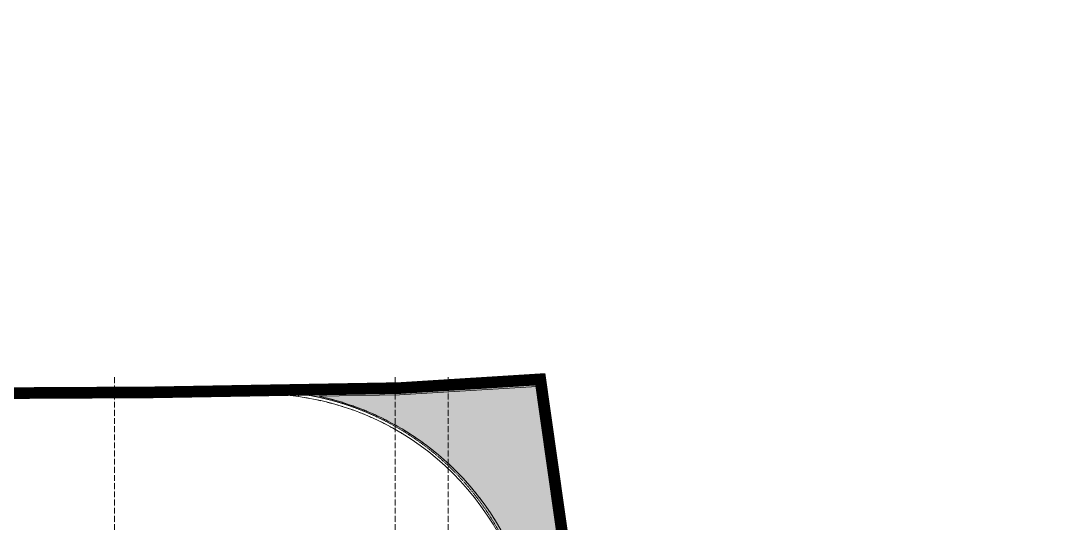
# Model space of a CAD drawing. Header units: millimetres. Extents: x -55734 to 116976, y -16290 to 119094.
# Drawn here: x 29979 to 56672, y 43488 to 56437 of the extents above; entities that cross this region are included whole.
import ezdxf
from ezdxf.xclip import XClip

# ---------------------------------------------------------------- set-up
doc = ezdxf.new("R2010")
doc.units = ezdxf.units.MM
doc.header["$XCLIPFRAME"] = 0
for name, pattern in [('20180221 BF$0$2-2', [10, 5, -5]), ('20180221 BF$0$HIDDEN', [0.375, 0.25, -0.125]), ('gf$0$Dash', [6, 3, -3]), ('Grid Line', [4.2, 3, -0.6, 0, -0.6]), ('PHANTOM', [63.50000000000001, 31.75, -6.35, 6.35, -6.35, 6.35, -6.35])]:
    doc.linetypes.add(name, pattern=pattern)
for name, color, linetype, lineweight in [('20180221 BF$0$QHH ÐỀ XUẤT ÐIỀU CHỈNH', 5, '20180221 BF$0$HIDDEN', 30), ('@ color hatch', 7, 'Continuous', 13), ('A-FLOR-PATT', 8, 'Continuous', 9), ('NET THAY 2', 55, 'Continuous', 5), ('NET-THAY', 2, 'Continuous', 9), ('TRUC', 225, 'Continuous', 5)]:
    doc.layers.add(name, color=color, linetype=linetype, lineweight=lineweight)
doc.layers.add('RD-AB', color=4, linetype='PHANTOM')

# ---------------------------------------------------------------- blocks, each defined once
blk = doc.blocks.new('A$C1F0A2BF7')
at = {"layer": '@ color hatch', "ltscale": 0.5}
h = blk.add_hatch(dxfattribs=at)
h.set_pattern_fill('CROSS', color=139, scale=300)
h.set_pattern_definition([(0, (1388953.3826304, 334881.7057872172), (75, 75), [37.5, -112.5]), (90, (1388972.1326304, 334862.9557872172), (-74.99999999999999, 75), [37.5, -112.5])])
edge = h.paths.add_edge_path()
edge.add_arc((99106.13905797768, 80624.15705892374), 46.87546880460491, 183.5624257014222, 278.07708567209573, ccw=False)
edge.add_line((99059.3541670382, 80621.24440456385), (95520.76651774891, 80400.94501864052))
edge.add_arc((95473.98162680943, 80398.03236428072), 46.8754688044698, -93.69928789162901, 3.562425701315817, ccw=False)
edge.add_arc((95473.98162680943, 80398.0323642806), 46.87546880442402, 180.9895551796761, 266.30071210836184, ccw=False)
edge.add_line((95427.11314900973, 80397.22281849326), (90430.55268638404, 80310.91866132949))
edge.add_line((90430.55268638404, 80310.91866132949), (91862.40092292157, 80320.8873603514))
edge.add_arc((91911.13458076012, 73321.05700307895), 6999.999999999938, 8.07708567204719, 90.39889363869833, ccw=False)
edge.add_line((98841.69408541484, 74304.59396346073), (99228.40676323706, 71579.59700573442))
edge.add_arc((102693.6865155684, 72071.36548592595), 3500.000000003901, 188.0770856720485, 235.8469762005622)
edge.add_line((100728.7687550409, 69174.97148745277), (100730.8564793988, 69175.4762042122))
edge.add_line((100730.8564793988, 69175.4762042122), (99112.7253088498, 80577.74659808676))
at = {"layer": '20180221 BF$0$QHH ÐỀ XUẤT ÐIỀU CHỈNH', "linetype": '20180221 BF$0$2-2'}
blk.add_arc((152707.1731977988, 137197.6142747912, -1.418363552946434e-06), 59999.99999999986, 215.6444199998218, 265.9921388475466, dxfattribs=at)
at = {"layer": 'NET-THAY', "linetype": 'gf$0$Dash', "elevation": -6.756586813520533e-05}
blk.add_lwpolyline([(80838.43408920543, 80244.13718193828), (91862.40092273787, 80320.88736019499, -0.3754859594212102), (98841.69408523125, 74304.59396330416), (99228.40676305894, 71579.5970055389, 0.4486096833341657), (103583.1953116634, 68686.28437871006), (112728.9754099665, 71089.55082607243)], format="xyb", dxfattribs=at)
at = {"layer": 'RD-AB', "ltscale": 30, "const_width": 300, "elevation": -2.891235942494149e-06}
blk.add_lwpolyline([(117344.6045972787, 73191.79761321568), (100730.8474912462, 69175.34706192328), (99106.13006982554, 80624.02791663486), (95473.9726386567, 80397.90322199179), (89113.63219522996, 80288.04288399516), (80091.73686771153, 80240.03468964648), (75994.12870662392, 80254.44199923135), (71938.37283834454, 80296.20600260355), (67975.95661123702, 80231.72637502235), (63772.75004163105, 80162.77319575273), (62689.83872089873, 80152.62138082056), (59192.27086656925, 80148.27507105035), (53278.75598948938, 80129.77594810544), (50695.74403449346, 80166.50817059341), (49385.24753326323, 80201.13342511316), (45942.69421795069, 79962.74994891374), (45276.71385520662, 80356.5394308784), (45163.15753957926, 80925.05061196059), (45246.98929209792, 84236.54155098082), (45176.22984490305, 103598.6866794835)], dxfattribs=at)

msp = doc.modelspace()

# ---------------------------------------------------------------- hatches: boundary and pattern name
at = {"layer": 'A-FLOR-PATT', "lineweight": 5}
h = msp.add_hatch(dxfattribs=at)
h.set_pattern_fill('FP_21', color=256, style=0, pattern_type=2)
h.set_pattern_definition([(15.296, (-2109427.758, 1820751.415), (62.93125975180502, 110.3123481938937), [23.812, -155.793]), (330.296, (-2109427.758, 1820751.415), (62.93095226136543, 110.3118091932035), [23.813, -103.188]), (60.29600000000001, (-2109427.758, 1820751.415), (-110.3118091932035, 62.93095226136541), [23.813, -103.188])])
h.paths.add_polyline_path([(44865.11186006296, 35890.90755903188), (44865.0927416692, 35891.05885329505), (43286.30940035585, 47016.06211406341), (39740.17511930744, 46795.47159142339), (37671.07805913174, 46759.73253366396), (37999.09280519986, 46680.20048769509), (38279.01672762108, 46599.81282669552), (38555.2932041122, 46508.06221856482), (38827.44275936249, 46405.12659528376), (39094.99308029591, 46291.20686376353), (39357.47983576543, 46166.52711834216), (39618.17145890606, 46029.16833863643), (39875.8724703038, 45879.23727579227), (40127.05176750386, 45718.6194201877), (40371.26644016284, 45547.59799305357), (40608.08585882252, 45366.47456048161), (40837.09243424985, 45175.56850166735), (41057.88235378099, 44975.21644574014), (41270.06629337474, 44765.77167817717), (41473.27010411517, 44547.60351784799), (41667.16023864225, 44321.06514068328), (41851.32054955789, 44086.65052682965), (42054.73436938767, 43800.24451149595), (42117.05151779165, 43706.66472801395), (42266.17063372785, 43468.90387734419), (42404.72263441795, 43227.44504880706), (42532.46706412581, 42983.35709750605), (42649.18222355616, 42737.9691068742), (42758.82259727543, 42482.10573063734), (42861.49460594365, 42212.80777226219), (42953.55462533584, 41938.18340335369), (43034.72154030864, 41658.47926267387), (43104.37058488608, 41375.58209819945), (43162.36947814225, 41089.98287538479), (43208.89851397959, 40802.17724908178), (43596.03539158597, 38077.18029135583), (43633.00112041127, 37871.60678981012), (43674.3498274145, 37696.90363706522), (43724.27503985594, 37526.29608266383), (43789.02389636845, 37343.82927531542), (43864.08574571044, 37165.24273186929), (43929.05326197969, 37031.34375378631), (43971.24997549145, 36950.49648409582), (44017.76839010878, 36867.80347924306), (44072.1945759608, 36776.52833945488), (44115.23470191412, 36709.35512342951), (44197.88043522727, 36587.61165430841), (44315.12946999641, 36433.40434354293), (44440.88977043552, 36286.19495401741), (44586.21923343669, 36135.70616736398), (44722.3990421108, 36009.47659705559), (44865.10305488895, 35890.92219641099)], flags=0)

# ---------------------------------------------------------------- linework, layer by layer
at = {"layer": 'NET-THAY'}
for p, q in [((39740.17511930729, 46895.48650764241), (43372.33255188543, 47121.6112024273)), ((43286.30940035571, 47016.06211406348), (39744.14742859266, 46795.54020398342)), ((44865.11462546556, 35890.90464764767), (43286.30940035571, 47016.06211406348)), ((43372.33255188543, 47121.6112024273), (44997.33017826471, 35670.95586603925)), ((33379.83467749116, 46785.62616977278), (24357.93931184326, 46737.61797522139)), ((36856.38620169139, 46785.62616977278), (33379.83467749116, 46785.62616977278)), ((37156.10648371019, 46850.85263054725), (37142.3209989096, 46751.80738629588)), ((37156.10648371009, 46850.85263054726), (39740.17511930774, 46895.48650764244)), ((39744.1474285931, 46795.54020398344), (37671.07012031394, 46759.7325336639))]:
    msp.add_line(p, q, dxfattribs=at)
at = {"layer": 'NET-THAY', "flags": 128}
msp.add_lwpolyline([(42386.50489920272, 43261.92865597825), (42241.64682163441, 43511.08489217583), (42086.79636949494, 43754.15686258551), (41922.20869965453, 43990.74405980312), (41748.15501189572, 44220.45666138047), (41564.92210209266, 44442.9161720281), (41372.81188970079, 44657.75604715774), (41172.14092033465, 44864.62229673801), (40963.23984425356, 45063.17406846851), (40746.45287161394, 45253.08420931182), (40522.13720538549, 45434.03980445903), (40290.66245286521, 45605.74269284069), (40052.41001675867, 45767.90995833438), (39807.77246683121, 45920.27439585989), (39557.15289316402, 46062.58495159433), (39300.9642420804, 46194.6071365821), (39039.62863583562, 46316.12341305857), (38773.57667719121, 46426.93355285109), (38503.24674001858, 46526.85496726708), (38229.08424710077, 46615.72300792582), (37951.54093632135, 46693.39123803833), (37671.07805913168, 46759.73056532322)], dxfattribs=at)
at = {"layer": 'NET-THAY'}
for radius, start, end in [(7000.000000000001, 82.06165266722462, 84.43315278017263), (7000.000000000005, 8.077085672045648, 82.07626549937198), (7000, 79.6750537331419, 80.8487818763379), (6999.999999999995, 77.28845479901969, 78.46152010628346), (6999.999999999995, 74.90185586480482, 76.07421180474239), (7100.000000000008, 74.70046116413087, 75.48834428040817), (6999.999999999999, 72.51525693051936, 73.6868518895277), (7100.000000000006, 72.1766154875644, 73.12156432642742), (6999.999999999994, 70.12865799608865, 71.29943452397703), (7100.000000000005, 69.7429551067999, 70.75472660932445), (6999.999999999996, 67.74205906164245, 68.91195293857974), (7100.000000000006, 67.33935126645599, 68.3878244325531), (6999.999999999994, 65.35546012707668, 66.52439927801409), (7100.000000000013, 64.94940847915424, 66.02085000518261), (7100.000000000003, 62.56682142792945, 63.6537942097647), (6999.999999999995, 62.96886119243137, 64.13676434106735), (6999.999999999993, 60.58226225771581, 61.74903728430387), (7100.000000000005, 60.18864781741915, 61.28664630695544), (6999.999999999989, 58.19566332289585, 59.36120526305722), (7100.000000000002, 57.81333003113714, 58.91939355868661), (7100.000000000006, 55.4399663212866, 56.55202074036482), (7100.000000000012, 53.06799847792353, 54.18450950362838), (7100.000000000013, 50.69706245980043, 51.81683753188414), (7100.000000000008, 48.32691072399334, 49.44897740659513), (7100.000000000013, 45.95736907737772, 47.08089506114294), (7100.000000000006, 43.58831138242641, 44.71254763638183), (7100.000000000008, 41.21964405552483, 42.34388044879906), (7100.000000000012, 38.85129620133468, 39.97482261094836), (7100.000000000011, 36.483213130895, 37.60528055011927), (7100.000000000007, 34.11535198106559, 35.23512814460899), (7100.000000000006, 31.74767868197079, 32.8641912250357)]:
    msp.add_arc((36177.33706286844, 39818.64028870026), radius, start, end, dxfattribs=at)
at = {"layer": 'TRUC', "linetype": 'Grid Line', "ltscale": 50}
for p, q in [((32400.52425046682, 47249.93651796383), (32400.52425046677, -9494.058060153922)), ((39630.52425046699, 47249.93651796382), (39630.52425046694, -12161.6329411154)), ((41000.52425046758, 47249.93651796382), (41000.52425046753, -9494.058060153944))]:
    msp.add_line(p, q, dxfattribs=at)

# ---------------------------------------------------------------- next in the draw order: block references
at = {"layer": 'NET THAY 2'}
ref = msp.add_blockref('A$C1F0A2BF7', (-55733.66907395174, -33426.80598015153, 4.978024789251535e-07), dxfattribs=at)
XClip(ref).set_block_clipping_path([(-27462.618629115583, 51738.674998801594), (137958.51740970556, 152520.38063209807)])

doc.saveas('drawing.dxf')
